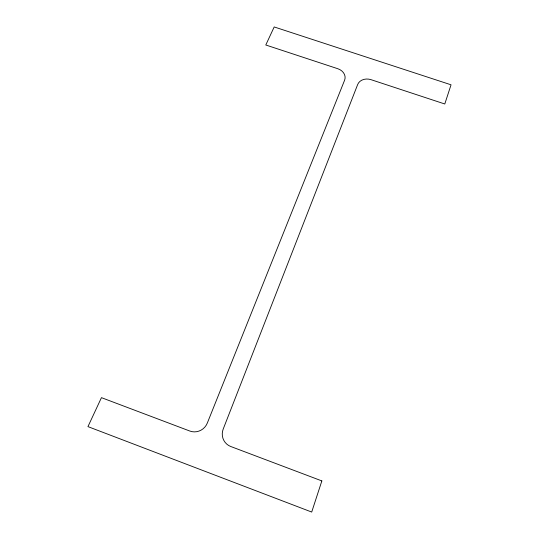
<?xml version="1.0" encoding="UTF-8"?>
<svg xmlns="http://www.w3.org/2000/svg" width="539" height="539" viewBox="0 0 539 539"><rect width="100%" height="100%" fill="white"/><g stroke="black" fill="none" stroke-linecap="round" stroke-linejoin="round"><path stroke-width="0.81" d="M321.857 480.916L311.704 512.05L87.958 426.618L101.453 397.654L189.822 431.038A13.576 13.077 -44.3 0 0 207.299 423.102L344.603 80.21A10.726 8.772 10.2 0 0 337.778 68.716L265.788 44.993L274.196 26.95L451.042 84.805L444.79 103.987L371.014 79.671A10.78 8.833 12.9 0 0 357.667 84.529L223.2 429.078A13.556 13.286 -61.4 0 0 230.746 446.501L321.857 480.916"/></g></svg>
